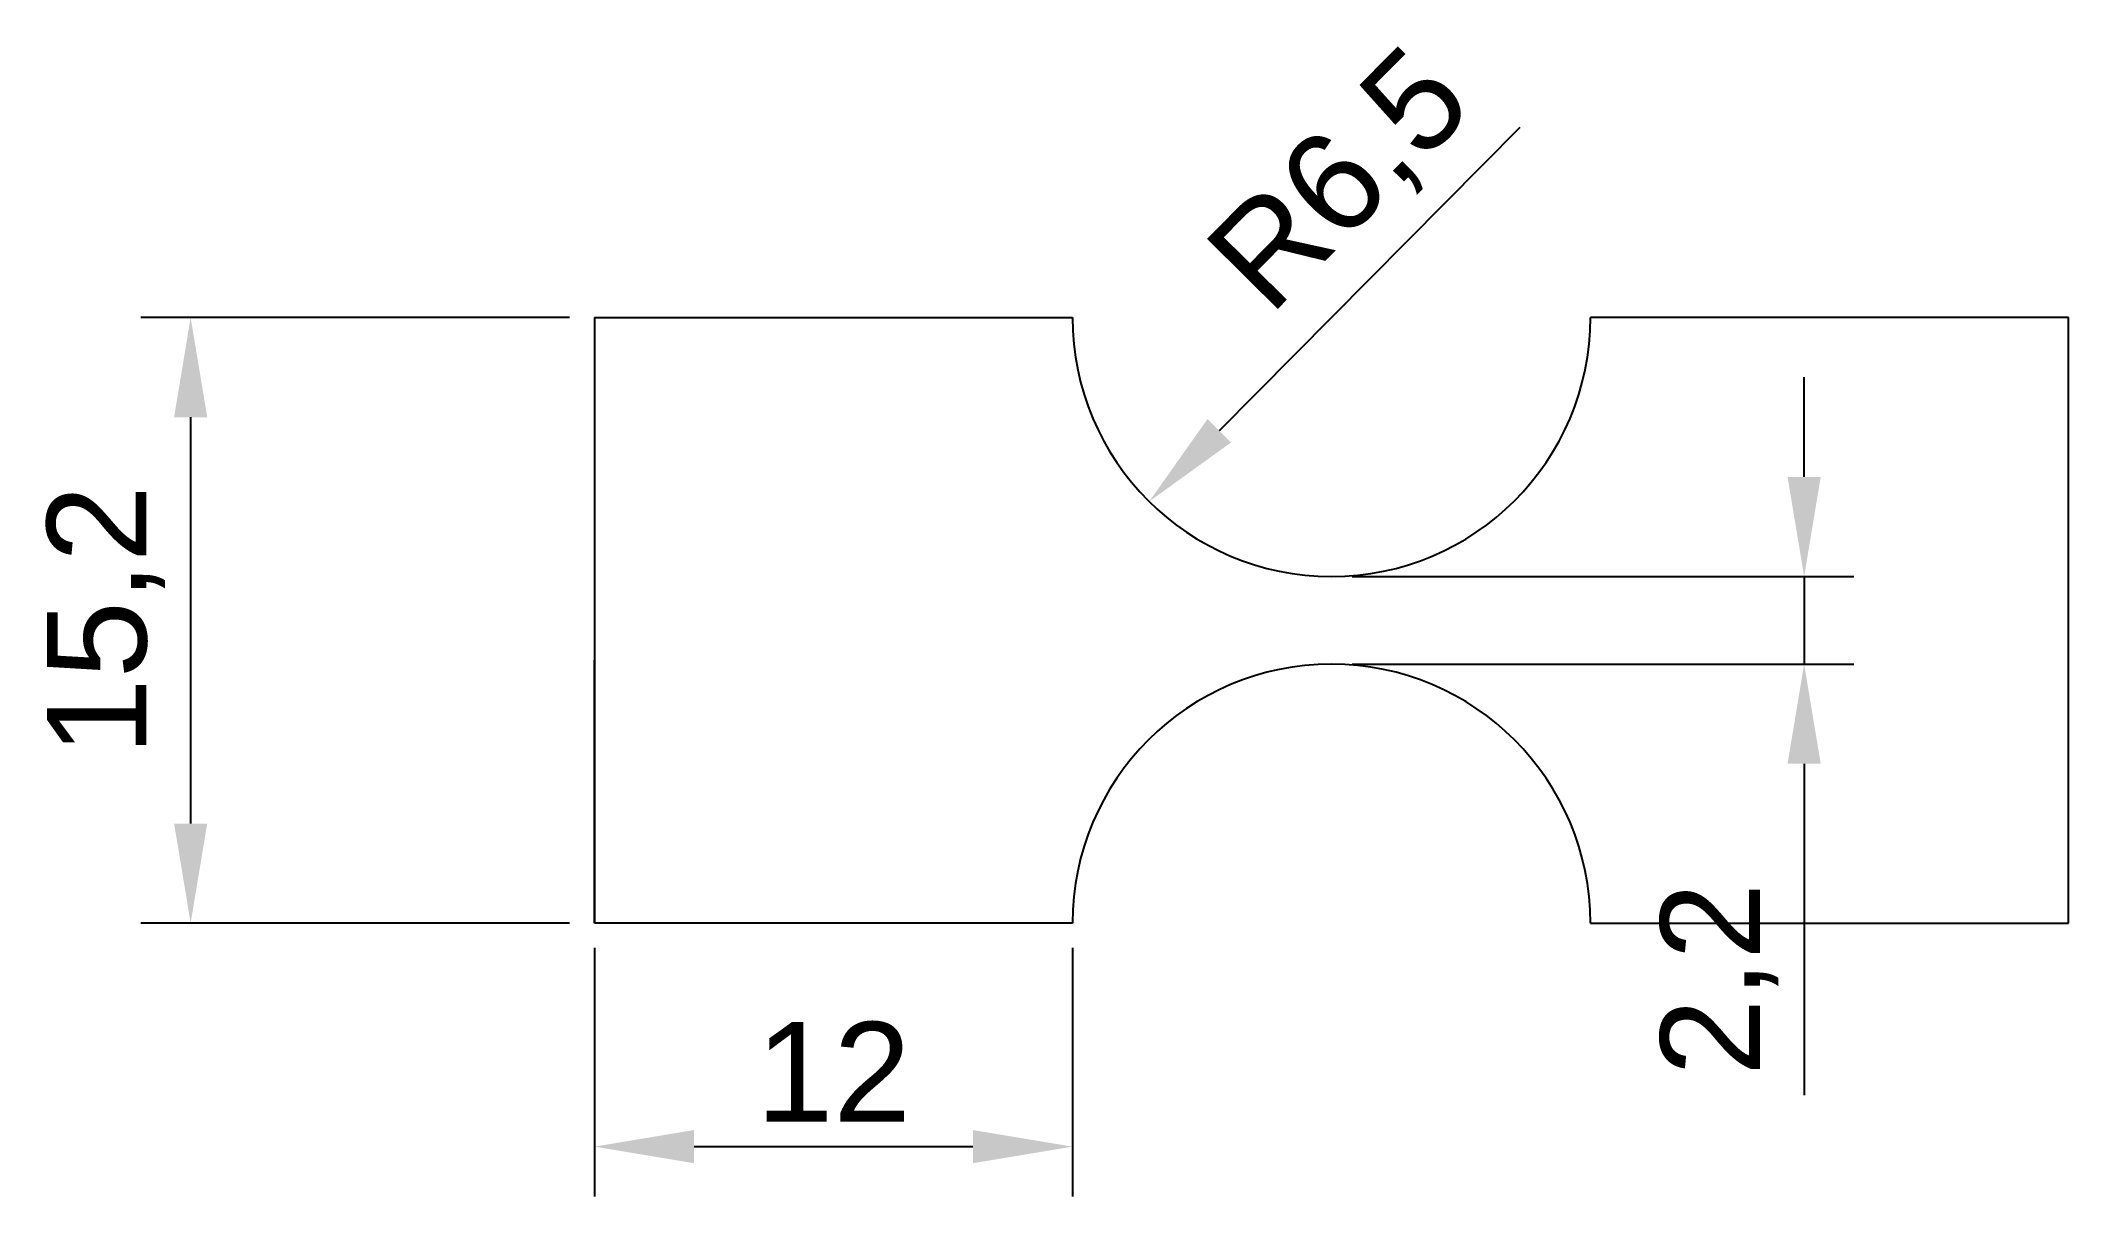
# Model space of a CAD drawing. Header units: millimetres. Extents: x 2529.2 to 2580.1, y 2033.9 to 2062.9.
import ezdxf

# ---------------------------------------------------------------- set-up
doc = ezdxf.new("R2010")
doc.units = ezdxf.units.MM
doc.styles.get("Standard").update_dxf_attribs({"font": 'arial.ttf'})
doc.dimstyles.new('ISO-25', dxfattribs={"dimtxt": 2.5, "dimasz": 2.5, "dimexe": 1.25, "dimexo": 0.625, "dimtad": 1, "dimtxsty": 'Standard', "dimcen": 2.5, "dimadec": 0, "dimazin": 0, "dimtfac": 1, "dimtmove": 0, "dimatfit": 3, "dimfxl": 1, "dimarcsym": 0})

# ---------------------------------------------------------------- blocks, each defined once
blk = doc.blocks.new('*D2')
at = {"color": 0, "lineweight": -2, "transparency": 16777216}
for p, q in [((2573.436, 2051.949), (2573.436, 2054.449)), ((2562.091, 2049.449), (2574.686, 2049.449)), ((2573.436, 2049.449), (2573.436, 2047.247)), ((2562.091, 2047.247), (2574.686, 2047.247)), ((2573.436, 2044.747), (2573.436, 2036.428))]:
    blk.add_line(p, q, dxfattribs=at)
at = {"color": 0, "transparency": 16777216}
for points in [[(2573.019, 2051.949), (2573.852, 2051.949), (2573.436, 2049.449)], [(2573.019, 2044.747), (2573.852, 2044.747), (2573.436, 2047.247)]]:
    blk.add_solid(points, dxfattribs=at)
at = {"layer": 'Defpoints', "color": 0, "transparency": 16777216}
for p in [(2561.466, 2049.449), (2561.466, 2047.247), (2573.436, 2047.247)]:
    blk.add_point(p, dxfattribs=at)
at = {"color": 0, "transparency": 16777216, "insert": (2571.308, 2039.338), "char_height": 2.5, "attachment_point": 5, "rotation": 90}
blk.add_mtext('2,2', dxfattribs=at)
blk = doc.blocks.new('*D3')
at = {"color": 0, "lineweight": -2, "transparency": 16777216}
for p, q in [((2542.445, 2055.948), (2531.684, 2055.948)), ((2532.934, 2053.448), (2532.934, 2043.248)), ((2542.445, 2040.748), (2531.684, 2040.748))]:
    blk.add_line(p, q, dxfattribs=at)
at = {"color": 0, "transparency": 16777216}
for points in [[(2532.518, 2053.448), (2533.351, 2053.448), (2532.934, 2055.948)], [(2532.518, 2043.248), (2533.351, 2043.248), (2532.934, 2040.748)]]:
    blk.add_solid(points, dxfattribs=at)
at = {"layer": 'Defpoints', "color": 0, "transparency": 16777216}
for p in [(2543.07, 2055.948), (2532.934, 2040.748), (2543.07, 2040.748)]:
    blk.add_point(p, dxfattribs=at)
at = {"color": 0, "transparency": 16777216, "insert": (2530.807, 2048.348), "char_height": 2.5, "attachment_point": 5, "rotation": 90}
blk.add_mtext('15,2', dxfattribs=at)
blk = doc.blocks.new('*D4')
at = {"color": 0, "lineweight": -2, "transparency": 16777216}
for p, q in [((2543.07, 2040.123), (2543.07, 2033.886)), ((2555.07, 2040.123), (2555.07, 2033.886)), ((2545.57, 2035.136), (2552.57, 2035.136))]:
    blk.add_line(p, q, dxfattribs=at)
at = {"color": 0, "transparency": 16777216}
for points in [[(2545.57, 2035.553), (2545.57, 2034.72), (2543.07, 2035.136)], [(2552.57, 2035.553), (2552.57, 2034.72), (2555.07, 2035.136)]]:
    blk.add_solid(points, dxfattribs=at)
at = {"layer": 'Defpoints', "color": 0, "transparency": 16777216}
for p in [(2543.07, 2040.748), (2555.07, 2040.748), (2555.07, 2035.136)]:
    blk.add_point(p, dxfattribs=at)
at = {"color": 0, "transparency": 16777216, "insert": (2549.07, 2037.016), "char_height": 2.5, "attachment_point": 5}
blk.add_mtext('12', dxfattribs=at)
blk = doc.blocks.new('*D5')
at = {"color": 0, "lineweight": -2, "transparency": 16777216}
blk.add_line((2566.295, 2060.716), (2558.755, 2053.106), dxfattribs=at)
at = {"color": 0, "transparency": 16777216}
blk.add_solid([(2558.459, 2053.4), (2559.051, 2052.813), (2556.995, 2051.331)], dxfattribs=at)
at = {"layer": 'Defpoints', "color": 0, "transparency": 16777216}
for p in [(2561.57, 2055.948), (2556.995, 2051.331)]:
    blk.add_point(p, dxfattribs=at)
at = {"color": 0, "transparency": 16777216, "insert": (2561.894, 2059.297), "char_height": 2.5, "attachment_point": 5, "rotation": 45.2631}
blk.add_mtext('R6,5', dxfattribs=at)

msp = doc.modelspace()

# ---------------------------------------------------------------- linework, layer by layer
for p, q in [((2543.07, 2055.948), (2543.07, 2040.748)), ((2543.07, 2055.948), (2555.07, 2055.948)), ((2580.07, 2055.948), (2568.07, 2055.948)), ((2580.07, 2040.748), (2580.07, 2055.948)), ((2543.07, 2040.748), (2543.07, 2047.348)), ((2555.07, 2040.748), (2543.07, 2040.748)), ((2568.07, 2040.748), (2580.07, 2040.748))]:
    msp.add_line(p, q)
for centre, start, end in [((2561.57, 2055.948), 180, 0), ((2561.57, 2040.748), 0, 180)]:
    msp.add_arc(centre, 6.5, start, end)

# ---------------------------------------------------------------- dimensions: what is measured, and where the dimension line sits
dim = msp.add_radius_dim(center=(2561.57, 2055.948), mpoint=(2556.995, 2051.331), dimstyle='ISO-25')
dim.commit()
dim.dimension.update_dxf_attribs({"geometry": '*D5', "text_midpoint": (2563.405, 2057.799), "dimtype": 164})
for base, p1, p2, picture, middle in [((2532.934, 2040.748), (2543.07, 2055.948), (2543.07, 2040.748), '*D3', (2530.807, 2048.348)), ((2573.436, 2047.247), (2561.466, 2049.449), (2561.466, 2047.247), '*D2', (2571.308, 2039.338))]:
    dim = msp.add_linear_dim(base=base, p1=p1, p2=p2, angle=90, dimstyle='ISO-25')
    dim.commit()
    dim.dimension.update_dxf_attribs({"geometry": picture, "text_midpoint": middle})
dim = msp.add_linear_dim(base=(2555.07, 2035.136), p1=(2543.07, 2040.748), p2=(2555.07, 2040.748), dimstyle='ISO-25')
dim.commit()
dim.dimension.update_dxf_attribs({"geometry": '*D4', "text_midpoint": (2549.07, 2037.016)})

doc.saveas('drawing.dxf')
